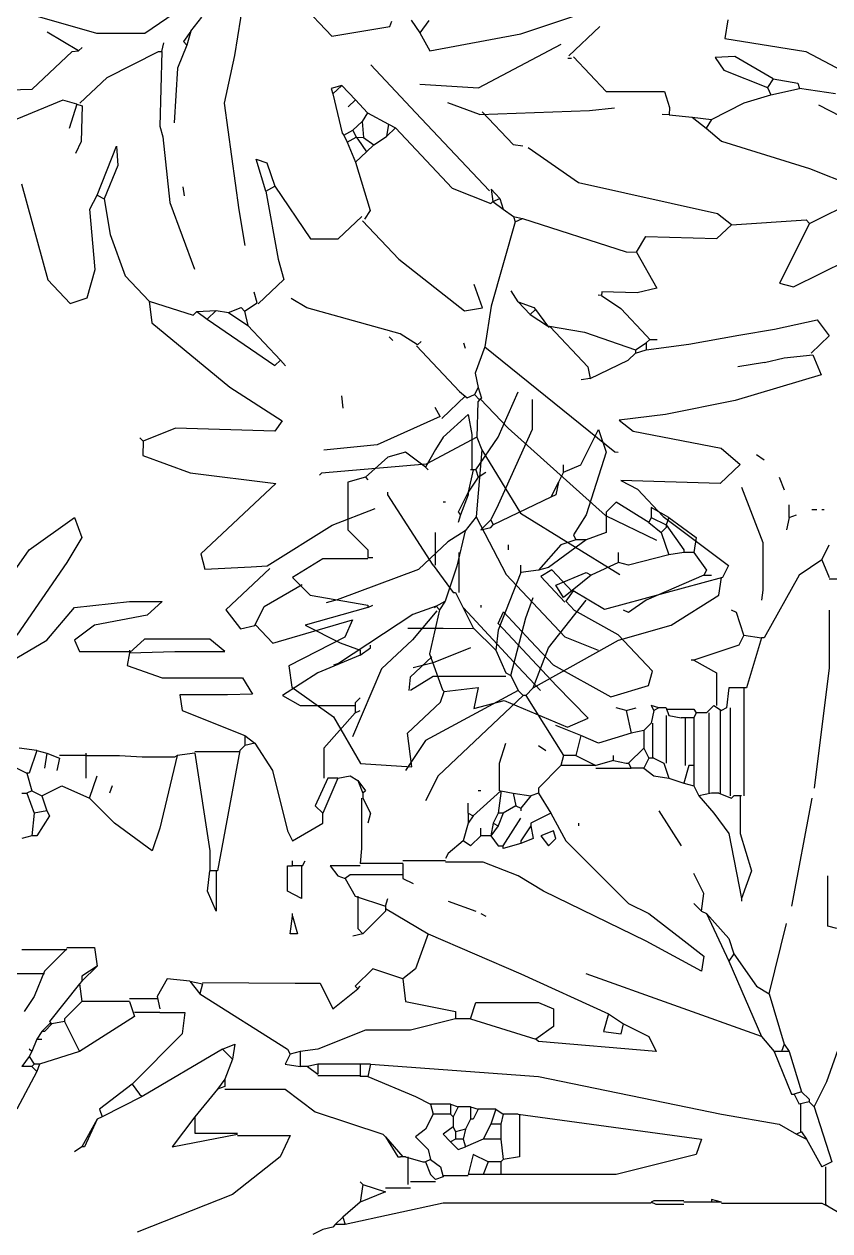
# Model space of a CAD drawing. Header units: metres. Extents: x 1769 to 3632, y 809 to 2652.
# Drawn here: x 2677.8147 to 2678.0766, y 1872.2486 to 1872.6407 of the extents above; entities that cross this region are included whole.
import ezdxf

# ---------------------------------------------------------------- set-up
doc = ezdxf.new("R2010")
doc.units = ezdxf.units.M
doc.header["$LTSCALE"] = 10
doc.layers.add('L-PLNT', color=66, linetype='Continuous')

# ---------------------------------------------------------------- blocks, each defined once
blk = doc.blocks.new('GARRA DE LEON')
at = {"layer": 'L-PLNT', "color": 65, "linetype": 'Continuous'}
for p, q in [((1270.3492, 335.3241), (1270.4072, 335.3531)), ((1270.4072, 335.3531), (1270.4279, 335.3406)), ((1270.4279, 335.3406), (1270.4279, 335.2578)), ((1270.2622, 335.3116), (1270.2975, 335.3241)), ((1270.2975, 335.3241), (1270.2964, 335.2495)), ((1270.3161, 335.2205), (1270.3492, 335.3241)), ((1270.2167, 335.2081), (1270.2622, 335.3116)), ((1270.6184, 335.3075), (1270.4403, 335.2122)), ((1270.6391, 335.2992), (1270.6184, 335.3075)), ((1270.6163, 335.1667), (1270.6391, 335.2992)), ((1270.2964, 335.2495), (1270.2964, 335.1087)), ((1270.3616, 335.1998), (1270.3865, 335.2537)), ((1270.4279, 335.2578), (1270.403, 335.1791)), ((1270.2716, 335.1833), (1270.2716, 335.2371)), ((1270.3161, 335.1667), (1270.3161, 335.2205)), ((1270.1712, 335.1833), (1270.2167, 335.2081)), ((1270.3616, 335.059), (1270.3616, 335.1998)), ((1270.4403, 335.2122), (1270.4238, 335.1543)), ((1269.9724, 335.1211), (1270.0304, 335.1833)), ((1270.0304, 335.1833), (1270.0635, 335.1377)), ((1270.2001, 335.1626), (1270.1712, 335.1833)), ((1270.2726, 335.0507), (1270.2716, 335.1833)), ((1270.4486, 335.0011), (1270.4983, 335.1874)), ((1270.548, 335.1004), (1270.5811, 335.1874)), ((1270.7219, 335.1915), (1270.606, 335.0756)), ((1270.7675, 335.1915), (1270.7219, 335.1915)), ((1270.7633, 335.1501), (1270.7675, 335.1915)), ((1270.1546, 335.1294), (1270.2001, 335.1626)), ((1270.3161, 335.1004), (1270.3161, 335.1667)), ((1270.403, 335.1791), (1270.403, 335.1584)), ((1270.6163, 335.1046), (1270.6163, 335.1667)), ((1270.9663, 335.175), (1270.8337, 335.1087)), ((1270.9787, 335.1418), (1270.9663, 335.175)), ((1270.401, 335.1004), (1270.401, 335.1584)), ((1270.4238, 335.1543), (1270.403, 335.1584)), ((1270.4217, 335.1543), (1270.4217, 335.1046)), ((1270.6764, 335.03), (1270.7633, 335.1501)), ((1270.9414, 335.1129), (1270.9787, 335.1418)), ((1269.9931, 335.0342), (1269.9724, 335.1211)), ((1270.0635, 335.1377), (1270.138, 335.1377)), ((1270.138, 335.1377), (1270.1546, 335.1294)), ((1270.1546, 335.1253), (1270.1546, 335.1294)), ((1270.1794, 335.0673), (1270.1546, 335.1253)), ((1271.0201, 335.1377), (1270.9787, 335.1377)), ((1271.0242, 335.1046), (1271.0201, 335.1377)), ((1270.2964, 335.1087), (1270.3161, 335.1004)), ((1270.4217, 335.1046), (1270.401, 335.1004)), ((1270.5294, 334.8851), (1270.548, 335.1004)), ((1270.606, 335.0756), (1270.6163, 335.1046)), ((1270.8337, 335.1087), (1270.7343, 335.0466)), ((1270.9124, 335.0963), (1270.9414, 335.1129)), ((1270.9124, 335.0963), (1270.9414, 335.1129)), ((1270.9621, 335.0673), (1271.0242, 335.1046)), ((1270.1297, 335.0735), (1270.1132, 335.088)), ((1270.9124, 335.0963), (1270.8752, 335.0714)), ((1270.1049, 335.0311), (1269.9931, 335.0797)), ((1270.1794, 335.0735), (1270.1297, 335.0735)), ((1270.2416, 335.0259), (1270.1794, 335.0673)), ((1270.9124, 335.0342), (1270.9621, 335.0673)), ((1271.0325, 335.0383), (1271.1278, 335.0673)), ((1270.3906, 334.9555), (1270.3616, 335.059)), ((1270.7343, 335.0466), (1270.6722, 335.0011)), ((1269.9765, 334.9514), (1269.9931, 335.0342)), ((1270.1753, 335.0311), (1270.1049, 335.0311)), ((1270.2374, 335.0238), (1270.1753, 335.0311)), ((1270.2416, 335.0176), (1270.2416, 335.0259)), ((1270.2581, 335.0218), (1270.2416, 335.0259)), ((1270.2416, 335.0176), (1270.2581, 335.0218)), ((1270.312, 334.9928), (1270.2581, 335.0218)), ((1270.5936, 334.7609), (1270.6308, 335.0342)), ((1270.6308, 335.0342), (1270.635, 335.0383)), ((1270.6722, 335.0011), (1270.6764, 335.03)), ((1270.842, 334.9886), (1270.9124, 335.0342)), ((1271.0201, 335.0176), (1271.0325, 335.0383)), ((1270.2043, 335.0011), (1270.0593, 334.9762)), ((1270.2416, 335.0176), (1270.2043, 335.0011)), ((1270.2416, 335.0176), (1270.2374, 335.0176)), ((1270.4735, 334.881), (1270.4486, 335.0011)), ((1271.1236, 334.9803), (1271.0201, 335.0176)), ((1271.1236, 334.9803), (1271.2064, 335.0052)), ((1270.3616, 334.9596), (1270.312, 334.9928)), ((1270.7841, 334.9472), (1270.842, 334.9886)), ((1271.1857, 334.9141), (1271.2189, 334.9845)), ((1270.0593, 334.9762), (1270.0511, 334.9721)), ((1271.0284, 334.8934), (1271.1236, 334.9721)), ((1271.1236, 334.9721), (1271.1236, 334.9803)), ((1269.9972, 334.9224), (1269.9765, 334.9514)), ((1270.0966, 334.9514), (1269.9972, 334.9224)), ((1270.1256, 334.9389), (1270.0966, 334.9514)), ((1270.2622, 334.9534), (1270.1297, 334.8975)), ((1270.3285, 334.9534), (1270.2622, 334.9534)), ((1270.3616, 334.9596), (1270.3285, 334.9534)), ((1270.3906, 334.9555), (1270.3616, 334.9596)), ((1270.4735, 334.881), (1270.3906, 334.9555)), ((1270.7675, 334.9389), (1270.7841, 334.9472)), ((1270.7923, 334.9389), (1270.7841, 334.9472)), ((1270.8006, 334.9389), (1270.8089, 334.9472)), ((1270.0034, 334.8768), (1270.1256, 334.9389)), ((1270.6847, 334.9182), (1270.7509, 334.9389)), ((1270.7302, 334.8561), (1270.7716, 334.9348)), ((1270.7509, 334.9389), (1270.7675, 334.9389)), ((1270.7716, 334.9348), (1270.7675, 334.9389)), ((1270.7716, 334.9348), (1270.7923, 334.9389)), ((1270.8006, 334.9389), (1270.7923, 334.9389)), ((1270.8006, 334.9306), (1270.8006, 334.9389)), ((1270.8006, 334.8685), (1270.8006, 334.9306)), ((1270.6847, 334.9182), (1270.6722, 334.9099)), ((1270.695, 334.9017), (1270.6847, 334.9182)), ((1270.695, 334.8106), (1270.695, 334.9017)), ((1271.1112, 334.7816), (1271.1857, 334.9141)), ((1271.2686, 334.8478), (1271.2893, 334.9058)), ((1270.1297, 334.8975), (1270.1132, 334.8892)), ((1270.5294, 334.8188), (1270.5294, 334.8851)), ((1270.8669, 334.8851), (1270.8379, 334.8685)), ((1270.8834, 334.8188), (1270.8669, 334.8851)), ((1270.9124, 334.8106), (1270.9953, 334.8934)), ((1270.9953, 334.8934), (1271.0284, 334.8934)), ((1271.0284, 334.8934), (1271.0242, 334.8644)), ((1270.0034, 334.8354), (1270.0034, 334.8768)), ((1270.4818, 334.8602), (1270.4735, 334.881)), ((1270.7923, 334.8313), (1270.8006, 334.8685)), ((1270.8379, 334.8685), (1270.7965, 334.8271)), ((1271.0242, 334.8644), (1270.8917, 334.6698)), ((1270.4818, 334.8602), (1270.3906, 334.8354)), ((1270.5232, 334.8188), (1270.4818, 334.8602)), ((1270.6929, 334.8064), (1270.7302, 334.8561)), ((1271.3017, 334.854), (1271.2644, 334.8064)), ((1271.3141, 334.7691), (1271.3431, 334.854)), ((1269.9807, 334.823), (1270.0014, 334.8354)), ((1269.9848, 334.7836), (1269.9807, 334.823)), ((1270.0014, 334.8354), (1270.0345, 334.823)), ((1270.0345, 334.823), (1270.1049, 334.8395)), ((1270.2084, 334.8023), (1270.2788, 334.8313)), ((1270.3906, 334.8354), (1270.254, 334.7277)), ((1270.7923, 334.8313), (1270.7882, 334.8271)), ((1270.7965, 334.8271), (1270.7923, 334.8313)), ((1270.0842, 334.7774), (1270.2084, 334.8023)), ((1270.5128, 334.7857), (1270.5149, 334.8023)), ((1270.5149, 334.8023), (1270.5273, 334.8064)), ((1270.5273, 334.8188), (1270.5232, 334.8188)), ((1270.5273, 334.8064), (1270.5273, 334.8188)), ((1270.5314, 334.8188), (1270.5273, 334.8188)), ((1270.5397, 334.8023), (1270.5273, 334.8064)), ((1270.5397, 334.8023), (1270.5314, 334.8188)), ((1270.5522, 334.7816), (1270.5397, 334.8023)), ((1270.6847, 334.7733), (1270.6929, 334.8064)), ((1270.6929, 334.8064), (1270.6929, 334.8106)), ((1270.6971, 334.7733), (1270.6929, 334.8064)), ((1270.7841, 334.649), (1270.871, 334.8064)), ((1270.871, 334.8064), (1270.8834, 334.8188)), ((1270.8834, 334.8188), (1270.9124, 334.8106)), ((1271.223, 334.7816), (1271.2644, 334.8064)), ((1271.2686, 334.7981), (1271.2644, 334.8064)), ((1270.0842, 334.7836), (1269.9848, 334.7836)), ((1270.461, 334.794), (1270.3534, 334.7567)), ((1270.461, 334.7981), (1270.5149, 334.7981)), ((1270.461, 334.794), (1270.4652, 334.7774)), ((1270.5128, 334.6822), (1270.5128, 334.7857)), ((1270.5936, 334.7609), (1270.5522, 334.7816)), ((1271.1071, 334.7484), (1271.1112, 334.7816)), ((1271.1816, 334.7609), (1271.223, 334.7816)), ((1271.2272, 334.7691), (1271.223, 334.7816)), ((1271.2437, 334.765), (1271.2686, 334.7981)), ((1270.0635, 334.7609), (1270.0842, 334.7774)), ((1270.6847, 334.7443), (1270.6847, 334.7733)), ((1270.6971, 334.7733), (1270.6847, 334.7733)), ((1270.6847, 334.7443), (1270.6971, 334.7691)), ((1270.6971, 334.7691), (1270.6971, 334.7733)), ((1271.194, 334.6987), (1271.2272, 334.7691)), ((1271.2437, 334.765), (1271.223, 334.6946)), ((1271.2437, 334.765), (1271.2272, 334.7691)), ((1271.2313, 334.6615), (1271.3141, 334.7691)), ((1270.0055, 334.7112), (1270.0635, 334.7609)), ((1270.3534, 334.7567), (1270.283, 334.7029)), ((1270.6474, 334.7194), (1270.5936, 334.7609)), ((1270.6847, 334.7443), (1270.6888, 334.7236)), ((1271.1029, 334.7194), (1271.1071, 334.7484)), ((1271.1029, 334.7194), (1271.1236, 334.7443)), ((1271.1236, 334.7443), (1271.1071, 334.7484)), ((1271.1236, 334.7443), (1271.1816, 334.7609)), ((1270.254, 334.7277), (1270.2498, 334.7277)), ((1270.5728, 334.7319), (1270.5687, 334.7402)), ((1270.0179, 334.6884), (1270.0055, 334.7112)), ((1270.6101, 334.6946), (1270.635, 334.7112)), ((1270.635, 334.7112), (1270.6515, 334.6739)), ((1270.7716, 334.6449), (1270.6474, 334.7194)), ((1271.0781, 334.6905), (1271.1029, 334.7194)), ((1270.1877, 334.6884), (1270.0179, 334.6884)), ((1270.0966, 334.5786), (1270.1877, 334.6884)), ((1270.5149, 334.6822), (1270.5066, 334.649)), ((1270.5149, 334.6822), (1270.5232, 334.6822)), ((1270.5894, 334.5579), (1270.6101, 334.6946)), ((1271.0781, 334.6905), (1271.0698, 334.6822)), ((1271.0864, 334.6822), (1271.0781, 334.6905)), ((1271.0988, 334.6573), (1271.0864, 334.6822)), ((1271.1982, 334.6739), (1271.194, 334.6987)), ((1271.223, 334.6946), (1271.1982, 334.6739)), ((1270.3658, 334.6573), (1270.3534, 334.6739)), ((1270.8917, 334.6698), (1270.871, 334.5704)), ((1270.5066, 334.649), (1270.4238, 334.5124)), ((1270.49, 334.6408), (1270.49, 334.649)), ((1270.7716, 334.6449), (1270.7841, 334.649)), ((1270.7758, 334.6366), (1270.7716, 334.6449)), ((1270.7758, 334.6366), (1270.7841, 334.649)), ((1271.0284, 334.5911), (1271.0988, 334.6573)), ((1271.2561, 334.6428), (1271.2313, 334.6615)), ((1270.2457, 334.6242), (1270.1297, 334.5082)), ((1270.2664, 334.6201), (1270.2457, 334.6242)), ((1270.7716, 334.6159), (1270.7758, 334.6366)), ((1270.2416, 334.5207), (1270.2664, 334.6201)), ((1270.7675, 334.5952), (1270.7716, 334.6159)), ((1270.7799, 334.5994), (1270.7716, 334.6159)), ((1270.987, 334.5952), (1271.0201, 334.6201)), ((1270.7343, 334.5331), (1270.7633, 334.5952)), ((1270.7675, 334.5952), (1270.7633, 334.5952)), ((1270.7675, 334.5952), (1270.7799, 334.5994)), ((1270.7799, 334.5786), (1270.7675, 334.5952)), ((1270.7799, 334.5786), (1270.7799, 334.5994)), ((1270.8503, 334.4751), (1270.987, 334.5952)), ((1271.0284, 334.5124), (1271.0284, 334.5911)), ((1270.0593, 334.5041), (1270.0966, 334.5786)), ((1270.7758, 334.5786), (1270.7758, 334.4006)), ((1270.2912, 334.413), (1270.3202, 334.5455)), ((1270.3202, 334.5455), (1270.3326, 334.5455)), ((1270.3326, 334.5455), (1270.3326, 334.5579)), ((1270.3326, 334.4668), (1270.3326, 334.5455)), ((1270.5894, 334.471), (1270.5894, 334.5579)), ((1270.8565, 334.5497), (1270.8669, 334.5621)), ((1270.8565, 334.4751), (1270.8565, 334.5497)), ((1270.7343, 334.3964), (1270.7343, 334.5331)), ((1270.0759, 334.4875), (1270.0593, 334.5041)), ((1270.1297, 334.5082), (1270.0759, 334.4875)), ((1270.2208, 334.355), (1270.2416, 334.5207)), ((1270.4238, 334.5124), (1270.4155, 334.4834)), ((1271.0242, 334.5124), (1271.0201, 334.5082)), ((1271.0946, 334.5062), (1271.0242, 334.5062)), ((1270.0759, 334.4875), (1270.0759, 334.4793)), ((1270.8793, 334.442), (1271.0284, 334.4834)), ((1270.3244, 334.4296), (1270.3326, 334.4668)), ((1270.3451, 334.4461), (1270.3326, 334.4668)), ((1270.5066, 334.4337), (1270.5397, 334.4648)), ((1270.5397, 334.4648), (1270.5936, 334.4648)), ((1270.6101, 334.4668), (1270.5936, 334.471)), ((1270.6474, 334.3923), (1270.6101, 334.4668)), ((1270.8503, 334.4751), (1270.8255, 334.4254)), ((1270.9911, 334.4254), (1271.0988, 334.4751)), ((1270.3451, 334.4461), (1270.3699, 334.4503)), ((1270.3451, 334.4378), (1270.3451, 334.4461)), ((1270.4279, 334.4523), (1270.3699, 334.4523)), ((1270.3699, 334.4503), (1270.3782, 334.4337)), ((1270.4445, 334.4213), (1270.4279, 334.4523)), ((1270.312, 334.413), (1270.3244, 334.4296)), ((1270.3244, 334.4296), (1270.3451, 334.4378)), ((1270.5232, 334.3302), (1270.5066, 334.4337)), ((1270.813, 334.3716), (1270.8793, 334.442)), ((1270.8627, 334.3426), (1270.9911, 334.4254)), ((1270.2871, 334.3923), (1270.312, 334.413)), ((1270.2871, 334.3923), (1270.2912, 334.413)), ((1270.312, 334.413), (1270.2912, 334.413)), ((1270.5066, 334.326), (1270.4445, 334.4213)), ((1270.2416, 334.326), (1270.2788, 334.3923)), ((1270.2788, 334.3923), (1270.2871, 334.3923)), ((1270.6598, 334.3592), (1270.6474, 334.3923)), ((1270.6722, 334.3923), (1270.6474, 334.3923)), ((1270.6764, 334.3674), (1270.6722, 334.3923)), ((1270.6888, 334.3923), (1270.6722, 334.3923)), ((1270.6847, 334.3716), (1270.6888, 334.3923)), ((1270.6888, 334.3923), (1270.7136, 334.3964)), ((1270.7302, 334.384), (1270.7136, 334.3964)), ((1270.7343, 334.3964), (1270.7136, 334.3964)), ((1270.7178, 334.3467), (1270.7302, 334.384)), ((1270.7302, 334.384), (1270.7343, 334.3964)), ((1270.7758, 334.4006), (1270.7758, 334.2929)), ((1270.4528, 334.3177), (1270.4196, 334.3674)), ((1270.6598, 334.3592), (1270.6764, 334.3633)), ((1270.6764, 334.3633), (1270.6847, 334.3716)), ((1270.6764, 334.3633), (1270.6764, 334.3674)), ((1270.6805, 334.3509), (1270.6764, 334.3633)), ((1270.7012, 334.3509), (1270.6847, 334.3716)), ((1270.2416, 334.326), (1270.2208, 334.355)), ((1270.6639, 334.3467), (1270.6598, 334.3592)), ((1270.6639, 334.3467), (1270.6805, 334.3509)), ((1270.6639, 334.3426), (1270.6639, 334.3467)), ((1270.7012, 334.3509), (1270.6805, 334.3509)), ((1270.7178, 334.3467), (1270.7012, 334.3509)), ((1270.7178, 334.3177), (1270.7178, 334.3467)), ((1270.2416, 334.2681), (1270.2416, 334.326)), ((1270.3782, 334.2308), (1270.3326, 334.3385)), ((1270.5066, 334.326), (1270.5232, 334.3302)), ((1270.5066, 334.326), (1270.5314, 334.2763)), ((1270.5397, 334.2929), (1270.5232, 334.3302)), ((1270.6971, 334.2846), (1270.6639, 334.3426)), ((1270.871, 334.3095), (1270.8627, 334.3426)), ((1270.5563, 334.1728), (1270.4528, 334.3177)), ((1270.7178, 334.3177), (1270.7012, 334.3177)), ((1270.7178, 334.2846), (1270.7178, 334.3177)), ((1270.8752, 334.2846), (1270.871, 334.3095)), ((1270.8959, 334.3053), (1270.871, 334.3095)), ((1270.5314, 334.2763), (1270.5397, 334.2929)), ((1270.7178, 334.2846), (1270.6971, 334.2846)), ((1270.7012, 334.2763), (1270.6971, 334.2846)), ((1270.7178, 334.2846), (1270.7012, 334.2763)), ((1270.2705, 334.2018), (1270.2416, 334.2681)), ((1270.7613, 334.2142), (1270.842, 334.2681)), ((1270.842, 334.2681), (1270.8503, 334.2639)), ((1270.1442, 334.2391), (1270.1712, 334.2515)), ((1270.1712, 334.2515), (1270.2126, 334.2266)), ((1270.1442, 334.1852), (1270.1442, 334.2391)), ((1270.2126, 334.2266), (1270.2747, 334.148)), ((1270.4445, 334.1438), (1270.3782, 334.2308)), ((1270.4114, 334.2266), (1270.403, 334.2391)), ((1270.7613, 334.1397), (1270.7613, 334.2142)), ((1270.2208, 334.0403), (1270.1442, 334.1852)), ((1270.3037, 334.1521), (1270.2705, 334.2018)), ((1270.6225, 334.1273), (1270.5563, 334.1728)), ((1270.2747, 334.148), (1270.2995, 334.1397)), ((1270.2995, 334.1397), (1270.3037, 334.1521)), ((1270.3575, 334.1273), (1270.3037, 334.1521)), ((1270.4528, 334.1273), (1270.4445, 334.1438)), ((1270.4528, 334.1273), (1270.4445, 334.1438)), ((1270.2995, 334.1397), (1270.3782, 334.1024)), ((1270.3782, 334.1024), (1270.3575, 334.1273)), ((1270.5397, 334.0403), (1270.4528, 334.1273)), ((1270.5397, 334.0776), (1270.4735, 334.1397)), ((1270.6971, 334.0693), (1270.6225, 334.1273)), ((1270.341, 334.0569), (1270.3202, 334.0651)), ((1270.577, 334.061), (1270.5397, 334.0776)), ((1270.3824, 334.0154), (1270.341, 334.0569)), ((1270.5977, 334.0486), (1270.577, 334.061)), ((1270.577, 334.0527), (1270.577, 334.061)), ((1270.5977, 334.0486), (1270.577, 334.0527)), ((1270.5977, 334.0486), (1270.6267, 334.0444)), ((1270.3782, 334.0072), (1270.341, 334.0279)), ((1270.4445, 334.0092), (1270.5356, 334.0361)), ((1270.5356, 334.0361), (1270.5397, 334.0403)), ((1270.5397, 334.0403), (1270.5522, 334.032)), ((1270.3782, 334.0072), (1270.3658, 333.9865)), ((1270.3782, 334.0072), (1270.3824, 334.0154)), ((1270.3824, 334.0092), (1270.4445, 334.0092)), ((1270.6432, 334.0154), (1270.5397, 333.9989)), ((1270.3658, 333.9865), (1270.2457, 333.9409)), ((1270.5397, 333.9989), (1270.4818, 333.945)), ((1270.4403, 333.945), (1270.4238, 333.8871)), ((1270.4818, 333.945), (1270.4279, 333.8539)), ((1270.432, 333.9388), (1270.4403, 333.945)), ((1270.4403, 333.945), (1270.4486, 333.945)), ((1270.283, 333.8871), (1270.341, 333.9388)), ((1270.341, 333.9388), (1270.432, 333.9388)), ((1271.1692, 333.8746), (1271.0118, 333.9368)), ((1271.3183, 333.9326), (1271.3017, 333.9409)), ((1271.3348, 333.9285), (1271.3183, 333.9326)), ((1271.3348, 333.9285), (1271.3183, 333.9326)), ((1271.339, 333.9243), (1271.3348, 333.9285)), ((1271.3514, 333.9119), (1271.339, 333.9243)), ((1271.3555, 333.9243), (1271.339, 333.9243)), ((1271.3514, 333.9119), (1271.3555, 333.9243)), ((1271.3804, 333.8871), (1271.3514, 333.9119)), ((1271.517, 333.8891), (1271.3555, 333.9243)), ((1272.1548, 333.8953), (1272.1838, 333.9119)), ((1271.4218, 333.8705), (1271.3804, 333.8871)), ((1271.3845, 333.8581), (1271.3804, 333.8871)), ((1271.8608, 333.8891), (1271.517, 333.8891)), ((1271.869, 333.8912), (1271.8608, 333.8871)), ((1271.8649, 333.885), (1271.8608, 333.8871)), ((1271.9146, 333.885), (1271.8649, 333.885)), ((1271.9146, 333.8912), (1271.869, 333.8912)), ((1271.9601, 333.8871), (1271.9146, 333.8871)), ((1271.9767, 333.8871), (1271.9601, 333.8871)), ((1271.9767, 333.8871), (1271.9601, 333.8829)), ((1271.9601, 333.8829), (1271.9601, 333.8871)), ((1271.9767, 333.8891), (1272.1423, 333.8891)), ((1272.1423, 333.8891), (1272.1548, 333.8953)), ((1272.1486, 333.8912), (1272.1548, 333.8953)), ((1272.1486, 333.8291), (1272.1486, 333.8912)), ((1271.2479, 333.8125), (1271.1692, 333.8746)), ((1271.3845, 333.8581), (1271.4218, 333.8705)), ((1271.3845, 333.8581), (1271.3804, 333.8539)), ((1271.4632, 333.8643), (1271.4218, 333.8643)), ((1271.4591, 333.8125), (1271.4591, 333.8581)), ((1271.5046, 333.8539), (1271.4632, 333.8539)), ((1271.4963, 333.8415), (1271.5046, 333.8498)), ((1271.517, 333.8457), (1271.5046, 333.8498)), ((1271.5129, 333.8291), (1271.517, 333.8457)), ((1271.488, 333.8208), (1271.4963, 333.8415)), ((1271.4963, 333.8167), (1271.5129, 333.8291)), ((1271.5584, 333.8436), (1271.517, 333.8436)), ((1271.5667, 333.8084), (1271.5584, 333.8415)), ((1271.5833, 333.8415), (1271.5584, 333.8415)), ((1271.5916, 333.8208), (1271.5833, 333.8415)), ((1271.6123, 333.8415), (1271.5833, 333.8415)), ((1271.6992, 333.8415), (1271.6123, 333.8415)), ((1271.6123, 333.8208), (1271.6123, 333.8415)), ((1271.8028, 333.8415), (1271.6992, 333.8415)), ((1271.9353, 333.8084), (1271.8028, 333.8415)), ((1272.1175, 333.7835), (1272.1423, 333.8291)), ((1272.1589, 333.8208), (1272.1423, 333.8291)), ((1271.2644, 333.7773), (1271.2479, 333.8125)), ((1271.4218, 333.7794), (1271.4508, 333.8125)), ((1271.4218, 333.7794), (1271.4425, 333.8125)), ((1271.4425, 333.8125), (1271.4466, 333.8125)), ((1271.4508, 333.8125), (1271.4466, 333.8125)), ((1271.4549, 333.8125), (1271.4508, 333.8125)), ((1271.4549, 333.8125), (1271.4839, 333.8208)), ((1271.4839, 333.8208), (1271.488, 333.8208)), ((1271.4963, 333.8167), (1271.488, 333.8208)), ((1271.4922, 333.8001), (1271.4963, 333.8167)), ((1271.5916, 333.8208), (1271.5667, 333.8084)), ((1271.6123, 333.8208), (1271.5916, 333.8208)), ((1271.6164, 333.8167), (1271.6123, 333.8208)), ((1271.6123, 333.7835), (1271.6164, 333.8167)), ((1271.6433, 333.8125), (1271.6164, 333.8167)), ((1271.6433, 333.7421), (1271.6433, 333.8125)), ((1271.9436, 333.7835), (1271.9353, 333.8084)), ((1272.1299, 333.7297), (1272.1589, 333.8208)), ((1270.9207, 333.796), (1270.9083, 333.8042)), ((1270.9456, 333.7504), (1270.9207, 333.796)), ((1270.9249, 333.796), (1270.9207, 333.796)), ((1270.9456, 333.7504), (1270.9249, 333.796)), ((1271.0698, 333.796), (1271.1774, 333.7753)), ((1271.1071, 333.7463), (1271.0698, 333.796)), ((1271.4715, 333.7794), (1271.4922, 333.8001)), ((1271.517, 333.7753), (1271.5295, 333.7877)), ((1271.5295, 333.7877), (1271.5419, 333.8001)), ((1271.5378, 333.7835), (1271.5295, 333.7877)), ((1271.5419, 333.8001), (1271.5543, 333.796)), ((1271.5502, 333.7835), (1271.5543, 333.796)), ((1271.5833, 333.7835), (1271.5543, 333.796)), ((1271.1071, 333.7732), (1271.1774, 333.7732)), ((1271.1071, 333.7463), (1271.1071, 333.7732)), ((1271.1774, 333.7773), (1271.2644, 333.7773)), ((1271.3059, 333.738), (1271.4177, 333.7753)), ((1271.4177, 333.7753), (1271.4218, 333.7794)), ((1271.488, 333.767), (1271.4715, 333.7794)), ((1271.5005, 333.7421), (1271.488, 333.767)), ((1271.5336, 333.7628), (1271.517, 333.7753)), ((1271.5336, 333.7628), (1271.5378, 333.7711)), ((1271.5378, 333.7711), (1271.5378, 333.7835)), ((1271.5502, 333.7835), (1271.5378, 333.7835)), ((1271.5543, 333.767), (1271.5378, 333.7711)), ((1271.5543, 333.767), (1271.5502, 333.7835)), ((1271.5626, 333.7504), (1271.5543, 333.767)), ((1271.5957, 333.7587), (1271.5833, 333.7835)), ((1271.6123, 333.7835), (1271.5833, 333.7835)), ((1271.6123, 333.7587), (1271.6123, 333.7835)), ((1271.6413, 333.7421), (1271.9436, 333.7835)), ((1272.0719, 333.7587), (1272.1009, 333.7753)), ((1272.1009, 333.7753), (1272.1175, 333.7835)), ((1272.1092, 333.7711), (1272.1009, 333.7753)), ((1272.1072, 333.7256), (1272.1072, 333.7711)), ((1272.1092, 333.7711), (1272.1175, 333.7835)), ((1270.9538, 333.7463), (1270.9456, 333.7504)), ((1270.9497, 333.7338), (1270.9538, 333.7463)), ((1271.0201, 333.7131), (1270.9538, 333.7463)), ((1271.1443, 333.7007), (1271.1071, 333.7463)), ((1271.5295, 333.7421), (1271.5336, 333.7463)), ((1271.5336, 333.7463), (1271.5336, 333.7628)), ((1271.5419, 333.7297), (1271.5336, 333.7463)), ((1271.5626, 333.7297), (1271.5626, 333.7504)), ((1271.5667, 333.7504), (1271.5626, 333.7504)), ((1271.575, 333.7338), (1271.5667, 333.7504)), ((1271.604, 333.7338), (1271.5957, 333.7587)), ((1271.6123, 333.7587), (1271.5957, 333.7587)), ((1271.6164, 333.7421), (1271.6123, 333.7587)), ((1271.9767, 333.7421), (1272.0719, 333.7587)), ((1270.8462, 333.6717), (1270.813, 333.7338)), ((1271.0035, 333.6924), (1270.9497, 333.7338)), ((1271.2561, 333.7007), (1271.3059, 333.738)), ((1271.4715, 333.7131), (1271.4963, 333.7256)), ((1271.4963, 333.7256), (1271.5005, 333.7421)), ((1271.5295, 333.7256), (1271.4963, 333.7256)), ((1271.5295, 333.7421), (1271.5005, 333.7421)), ((1271.5295, 333.7256), (1271.5295, 333.7421)), ((1271.5295, 333.7256), (1271.5419, 333.7297)), ((1271.5626, 333.7297), (1271.5419, 333.7297)), ((1271.5626, 333.7297), (1271.575, 333.7338)), ((1271.604, 333.7338), (1271.575, 333.7338)), ((1271.604, 333.7338), (1271.6164, 333.7421)), ((1271.6413, 333.7421), (1271.6164, 333.7421)), ((1271.6744, 333.68), (1271.9767, 333.7421)), ((1272.0968, 333.709), (1272.1051, 333.7256)), ((1272.1217, 333.7214), (1272.1051, 333.7256)), ((1272.1217, 333.7214), (1272.1299, 333.7297)), ((1272.1299, 333.7297), (1272.1507, 333.6883)), ((1271.0035, 333.6924), (1271.0159, 333.709)), ((1271.0159, 333.709), (1271.0201, 333.7131)), ((1271.1526, 333.6345), (1271.0201, 333.7131)), ((1271.3928, 333.68), (1271.4715, 333.7131)), ((1272.0637, 333.6386), (1272.0927, 333.709)), ((1272.0927, 333.709), (1272.0968, 333.709)), ((1272.1092, 333.7049), (1272.0968, 333.709)), ((1272.1092, 333.7049), (1272.1217, 333.7173)), ((1272.1217, 333.7173), (1272.1217, 333.7214)), ((1271.0864, 333.6096), (1271.0035, 333.6924)), ((1271.1568, 333.6841), (1271.1443, 333.7007)), ((1271.1568, 333.6966), (1271.1443, 333.7007)), ((1271.1568, 333.7007), (1271.2561, 333.7007)), ((1271.1568, 333.6841), (1271.1568, 333.6966)), ((1272.0885, 333.6386), (1272.1092, 333.7049)), ((1272.1507, 333.6883), (1272.1755, 333.6179)), ((1270.8379, 333.6634), (1270.8462, 333.6717)), ((1270.8503, 333.6593), (1270.8462, 333.6717)), ((1271.1692, 333.651), (1271.1568, 333.6841)), ((1271.2934, 333.6634), (1271.31, 333.6759)), ((1271.31, 333.6779), (1271.3804, 333.6779)), ((1271.31, 333.6593), (1271.31, 333.6759)), ((1271.3928, 333.68), (1271.3804, 333.68)), ((1271.3804, 333.6593), (1271.3804, 333.68)), ((1271.397, 333.6593), (1271.3928, 333.68)), ((1271.397, 333.6593), (1271.6744, 333.68)), ((1270.8337, 333.6469), (1270.8213, 333.6634)), ((1270.8379, 333.6634), (1270.8213, 333.6634)), ((1270.8337, 333.6469), (1270.842, 333.6593)), ((1270.8379, 333.6386), (1270.8337, 333.6469)), ((1270.842, 333.6593), (1270.8379, 333.6634)), ((1270.8503, 333.6593), (1270.842, 333.6593)), ((1270.9166, 333.6386), (1270.8503, 333.6593)), ((1271.1526, 333.6345), (1271.1692, 333.651)), ((1271.1733, 333.6262), (1271.1692, 333.651)), ((1271.2561, 333.6593), (1271.281, 333.6634)), ((1271.2644, 333.6427), (1271.2561, 333.6593)), ((1271.281, 333.6386), (1271.281, 333.6634)), ((1271.2934, 333.6634), (1271.281, 333.6634)), ((1271.31, 333.6593), (1271.2934, 333.6634)), ((1271.3804, 333.6593), (1271.31, 333.6593)), ((1271.397, 333.6593), (1271.3804, 333.6593)), ((1270.8379, 333.6386), (1270.8337, 333.6345)), ((1270.8462, 333.6179), (1270.8379, 333.6386)), ((1270.8917, 333.5889), (1270.9166, 333.6386)), ((1271.0077, 333.5806), (1270.9166, 333.6386)), ((1271.1153, 333.5433), (1271.2603, 333.6345)), ((1271.1526, 333.6345), (1271.1733, 333.6262)), ((1271.2603, 333.6345), (1271.2644, 333.6427)), ((1271.281, 333.6386), (1271.2644, 333.6427)), ((1271.31, 333.6345), (1271.281, 333.6386)), ((1271.3887, 333.6034), (1271.31, 333.6345)), ((1271.869, 333.6386), (1271.6744, 333.622)), ((1271.8566, 333.6137), (1271.869, 333.6386)), ((1272.043, 333.6137), (1272.0637, 333.6386)), ((1272.0554, 333.5433), (1272.0803, 333.6262)), ((1272.0761, 333.6386), (1272.0637, 333.6386)), ((1272.0803, 333.6262), (1272.0761, 333.6386)), ((1272.0885, 333.6386), (1272.0761, 333.6386)), ((1272.0803, 333.6262), (1272.0885, 333.6386)), ((1270.8545, 333.6055), (1270.8462, 333.6179)), ((1270.8462, 333.6179), (1270.8545, 333.6179)), ((1271.0905, 333.5744), (1271.0864, 333.6096)), ((1271.5626, 333.5848), (1271.6703, 333.6179)), ((1271.6744, 333.622), (1271.6703, 333.6179)), ((1271.6992, 333.5972), (1271.6703, 333.6179)), ((1272.043, 333.6137), (1271.7531, 333.5102)), ((1271.7821, 333.6055), (1271.8111, 333.6096)), ((1271.8111, 333.6096), (1271.8152, 333.593)), ((1271.8152, 333.593), (1271.8566, 333.6137)), ((1271.9891, 333.4895), (1272.043, 333.6137)), ((1270.8586, 333.6055), (1270.8545, 333.6055)), ((1270.8669, 333.593), (1270.8545, 333.6055)), ((1270.871, 333.593), (1270.8586, 333.6055)), ((1270.8669, 333.5889), (1270.871, 333.593)), ((1270.871, 333.593), (1270.8669, 333.593)), ((1270.9166, 333.5268), (1270.8669, 333.5889)), ((1270.8917, 333.5889), (1270.871, 333.593)), ((1270.8917, 333.5848), (1270.8917, 333.5889)), ((1271.4632, 333.6034), (1271.3887, 333.6034)), ((1271.5378, 333.5848), (1271.4632, 333.6034)), ((1271.6992, 333.5682), (1271.6992, 333.5972)), ((1271.7904, 333.5765), (1271.7821, 333.6055)), ((1271.7904, 333.5765), (1271.8152, 333.593)), ((1270.842, 333.5475), (1270.8255, 333.5723)), ((1270.9207, 333.5558), (1270.8917, 333.5848)), ((1270.9994, 333.5558), (1271.0077, 333.5806)), ((1271.0491, 333.5744), (1271.0077, 333.5744)), ((1271.0449, 333.5475), (1271.0491, 333.5682)), ((1271.0491, 333.5744), (1271.0905, 333.5744)), ((1271.3141, 333.5257), (1271.3348, 333.5682)), ((1271.3348, 333.5682), (1271.3763, 333.5351)), ((1271.4549, 333.5558), (1271.5378, 333.5723)), ((1271.5378, 333.5723), (1271.5378, 333.5848)), ((1271.5626, 333.5848), (1271.5378, 333.5848)), ((1271.5626, 333.5848), (1271.5709, 333.5578)), ((1271.6454, 333.5102), (1271.7904, 333.5765)), ((1271.6744, 333.5578), (1271.6992, 333.5682)), ((1270.8586, 333.5061), (1270.842, 333.5475)), ((1270.9166, 333.5268), (1270.9207, 333.5558)), ((1270.9994, 333.5558), (1270.9207, 333.5558)), ((1271.0449, 333.5516), (1270.9994, 333.5516)), ((1271.0615, 333.5185), (1271.0449, 333.5475)), ((1271.4508, 333.5185), (1271.4549, 333.5558)), ((1271.5709, 333.5578), (1271.6744, 333.5578)), ((1270.9207, 333.5226), (1270.9166, 333.5268)), ((1271.0988, 333.5226), (1271.1153, 333.5433)), ((1271.0988, 333.5226), (1271.1195, 333.5268)), ((1271.1195, 333.5268), (1271.1153, 333.5433)), ((1271.3721, 333.5309), (1271.3763, 333.5351)), ((1271.4011, 333.5019), (1271.3721, 333.5309)), ((1271.3763, 333.5351), (1271.3804, 333.5309)), ((1271.9974, 333.4771), (1272.0347, 333.5309)), ((1272.0347, 333.5309), (1272.0554, 333.5433)), ((1272.0554, 333.5433), (1272.0844, 333.4274)), ((1270.8586, 333.5102), (1270.7965, 333.5102)), ((1270.9207, 333.5144), (1270.9207, 333.5226)), ((1270.9456, 333.4978), (1270.9207, 333.5226)), ((1270.9456, 333.4978), (1270.9207, 333.5144)), ((1271.0988, 333.5226), (1271.0615, 333.5185)), ((1271.1195, 333.5247), (1271.2727, 333.5257)), ((1271.2727, 333.5257), (1271.3141, 333.5257)), ((1271.4508, 333.5185), (1271.4011, 333.5019)), ((1271.4715, 333.5019), (1271.4508, 333.5185)), ((1271.4922, 333.444), (1271.6454, 333.5102)), ((1270.8959, 333.4688), (1270.8586, 333.5061)), ((1270.9414, 333.4667), (1270.9456, 333.4978)), ((1271.4922, 333.444), (1271.4715, 333.5019)), ((1271.9436, 333.5061), (1271.8525, 333.4564)), ((1271.9477, 333.4812), (1271.9436, 333.5061)), ((1271.9519, 333.4108), (1271.9891, 333.4895)), ((1271.9974, 333.4771), (1271.9891, 333.4895)), ((1270.8959, 333.4709), (1270.8213, 333.4709)), ((1270.8959, 333.4667), (1270.9414, 333.4667)), ((1271.9105, 333.4522), (1271.9477, 333.4812)), ((1271.9891, 333.4522), (1271.9974, 333.4771)), ((1271.3845, 333.444), (1271.368, 333.4481)), ((1271.8525, 333.4564), (1271.6827, 333.3736)), ((1271.8566, 333.4108), (1271.9105, 333.4522)), ((1271.9519, 333.4108), (1271.9891, 333.4522)), ((1271.2769, 333.444), (1271.2644, 333.444)), ((1271.2644, 333.444), (1271.2686, 333.415)), ((1271.2686, 333.415), (1271.2769, 333.444)), ((1271.3763, 333.4357), (1271.3845, 333.444)), ((1271.3763, 333.3818), (1271.3763, 333.4357)), ((1271.4218, 333.4067), (1271.3845, 333.444)), ((1271.4218, 333.4025), (1271.4922, 333.444)), ((1272.1672, 333.4357), (1272.1527, 333.4315)), ((1272.1527, 333.4315), (1272.1527, 333.3487)), ((1271.1423, 333.4067), (1271.1278, 333.3736)), ((1271.1423, 333.3404), (1271.1423, 333.4067)), ((1271.2686, 333.415), (1271.2686, 333.4108)), ((1271.4218, 333.4025), (1271.4218, 333.4067)), ((1271.5253, 333.3901), (1271.5709, 333.4067)), ((1271.5792, 333.4108), (1271.5874, 333.415)), ((1271.8235, 333.3943), (1271.8566, 333.4108)), ((1271.9436, 333.4067), (1271.9312, 333.3943)), ((1271.9436, 333.4067), (1271.9519, 333.4108)), ((1271.9436, 333.4067), (1271.9477, 333.3777)), ((1271.3721, 333.3818), (1271.4218, 333.3984)), ((1271.4218, 333.3984), (1271.4218, 333.4025)), ((1271.4218, 333.3984), (1271.4259, 333.386)), ((1271.72, 333.2907), (1271.8235, 333.3943)), ((1272.0098, 333.386), (1272.0098, 333.3901)), ((1272.1258, 333.2203), (1272.0927, 333.3984)), ((1271.1278, 333.3736), (1271.1319, 333.3404)), ((1271.2831, 333.386), (1271.2603, 333.3736)), ((1271.2603, 333.3736), (1271.2603, 333.3321)), ((1271.2831, 333.3321), (1271.2831, 333.386)), ((1271.3555, 333.3529), (1271.3721, 333.3818)), ((1271.6827, 333.3736), (1271.6413, 333.3487)), ((1271.9477, 333.3777), (1271.9312, 333.3446)), ((1271.9891, 333.2783), (1272.0098, 333.386)), ((1272.0264, 333.3404), (1272.0098, 333.386)), ((1271.3307, 333.3321), (1271.3431, 333.3487)), ((1271.3431, 333.3487), (1271.3555, 333.3529)), ((1271.3638, 333.3466), (1271.3555, 333.3529)), ((1271.4508, 333.3529), (1271.4674, 333.3611)), ((1271.4508, 333.328), (1271.4508, 333.3529)), ((1271.6413, 333.3487), (1271.5833, 333.3259)), ((1271.1319, 333.3073), (1271.1319, 333.3404)), ((1271.1443, 333.3404), (1271.1319, 333.3404)), ((1271.1816, 333.1417), (1271.1443, 333.3404)), ((1271.2603, 333.3321), (1271.2686, 333.3321)), ((1271.2851, 333.3321), (1271.2686, 333.3321)), ((1271.2686, 333.3321), (1271.2686, 333.3239)), ((1271.2851, 333.3321), (1271.2893, 333.3239)), ((1271.3804, 333.3321), (1271.3307, 333.3321)), ((1271.4508, 333.3466), (1271.3638, 333.3466)), ((1271.4508, 333.328), (1271.3804, 333.328)), ((1271.3825, 333.3032), (1271.3804, 333.328)), ((1272.0078, 333.2783), (1272.0264, 333.3404)), ((1271.0367, 333.3073), (1270.9745, 333.2617)), ((1271.0491, 333.27), (1271.0367, 333.3073)), ((1271.1071, 333.1458), (1271.1319, 333.3073)), ((1271.5212, 333.3239), (1271.4508, 333.3239)), ((1271.5833, 333.3259), (1271.5212, 333.3259)), ((1271.5253, 333.3114), (1271.5212, 333.3197)), ((1271.5502, 333.2907), (1271.5253, 333.3114)), ((1271.2603, 333.2742), (1271.2686, 333.2907)), ((1271.2686, 333.2907), (1271.3183, 333.2617)), ((1271.3825, 333.2203), (1271.3825, 333.3032)), ((1271.5626, 333.299), (1271.5502, 333.2907)), ((1271.5584, 333.2617), (1271.5502, 333.2907)), ((1271.5792, 333.2825), (1271.5626, 333.299)), ((1271.5957, 333.2825), (1271.6082, 333.299)), ((1271.6082, 333.299), (1271.6164, 333.299)), ((1271.6454, 333.2949), (1271.6164, 333.3032)), ((1271.6164, 333.3032), (1271.6164, 333.299)), ((1271.6164, 333.299), (1271.6454, 333.2535)), ((1271.6661, 333.2866), (1271.6454, 333.2949)), ((1271.6454, 333.2907), (1271.6454, 333.2949)), ((1271.662, 333.2659), (1271.6454, 333.2907)), ((1271.6786, 333.2825), (1271.691, 333.299)), ((1271.691, 333.299), (1271.7034, 333.2866)), ((1271.6951, 333.2452), (1271.72, 333.2907)), ((1271.8732, 333.241), (1271.9105, 333.299)), ((1270.8379, 333.2825), (1270.8213, 333.2866)), ((1270.8462, 333.2825), (1270.8379, 333.2825)), ((1270.842, 333.2452), (1270.8379, 333.2825)), ((1270.8669, 333.2493), (1270.8462, 333.2825)), ((1271.0781, 333.1499), (1271.0491, 333.27)), ((1271.2354, 333.1748), (1271.2603, 333.2742)), ((1271.5916, 333.2825), (1271.5792, 333.2825)), ((1271.5792, 333.2825), (1271.5792, 333.27)), ((1271.5957, 333.2825), (1271.5916, 333.2825)), ((1271.5999, 333.2617), (1271.5957, 333.2825)), ((1271.6082, 333.2659), (1271.5957, 333.2825)), ((1271.662, 333.2659), (1271.6661, 333.2866)), ((1271.6992, 333.2742), (1271.6786, 333.2825)), ((1271.7034, 333.2866), (1271.6992, 333.2742)), ((1271.9643, 333.2452), (1271.9891, 333.2783)), ((1272.0078, 333.2162), (1272.0078, 333.2783)), ((1270.8627, 333.241), (1270.8669, 333.2493)), ((1270.9745, 333.2617), (1270.9331, 333.2203)), ((1271.3183, 333.2617), (1271.3183, 333.2452)), ((1271.397, 333.2452), (1271.3928, 333.2617)), ((1271.5584, 333.2452), (1271.5584, 333.2617)), ((1271.5667, 333.2493), (1271.5584, 333.2617)), ((1271.5584, 333.2452), (1271.5667, 333.2493)), ((1271.6123, 333.2079), (1271.5667, 333.2493)), ((1271.5999, 333.2617), (1271.6082, 333.2659)), ((1271.6082, 333.2452), (1271.5999, 333.2617)), ((1271.6164, 333.2452), (1271.6082, 333.2659)), ((1271.662, 333.2617), (1271.662, 333.2659)), ((1271.6951, 333.2452), (1271.662, 333.2617)), ((1271.7407, 333.2617), (1271.7407, 333.2659)), ((1270.8296, 333.2121), (1270.842, 333.2452)), ((1270.8627, 333.241), (1270.842, 333.2452)), ((1270.8545, 333.2162), (1270.8627, 333.241)), ((1271.3059, 333.2328), (1271.3183, 333.2452)), ((1271.3265, 333.1872), (1271.3059, 333.2328)), ((1271.3431, 333.1872), (1271.3183, 333.2452)), ((1271.3845, 333.2203), (1271.397, 333.2452)), ((1271.5584, 333.2452), (1271.5584, 333.2286)), ((1271.6123, 333.2121), (1271.6082, 333.2452)), ((1271.6164, 333.2452), (1271.6082, 333.2452)), ((1271.6371, 333.2328), (1271.6164, 333.2452)), ((1271.633, 333.2121), (1271.6371, 333.2328)), ((1271.6371, 333.2328), (1271.6454, 333.2369)), ((1271.6454, 333.2369), (1271.6454, 333.241)), ((1271.662, 333.2162), (1271.6454, 333.2369)), ((1271.6744, 333.2121), (1271.6951, 333.2452)), ((1271.9394, 333.2162), (1271.9643, 333.2452)), ((1270.8213, 333.2121), (1270.8296, 333.2121)), ((1270.8379, 333.2079), (1270.8296, 333.2121)), ((1270.8296, 333.1789), (1270.8379, 333.2079)), ((1270.8379, 333.2079), (1270.8545, 333.2162)), ((1270.8545, 333.2162), (1270.8876, 333.1996)), ((1270.8876, 333.1996), (1270.9331, 333.2203)), ((1270.9331, 333.2203), (1270.9456, 333.1831)), ((1270.9704, 333.1996), (1270.9663, 333.2121)), ((1271.3763, 333.1913), (1271.3845, 333.2121)), ((1271.3763, 333.1913), (1271.3887, 333.2079)), ((1271.3845, 333.2121), (1271.3845, 333.2203)), ((1271.3887, 333.2079), (1271.3845, 333.2121)), ((1271.5088, 333.1831), (1271.488, 333.2245)), ((1271.5792, 333.2079), (1271.575, 333.2079)), ((1271.6102, 333.2079), (1271.6102, 333.1624)), ((1271.6123, 333.2079), (1271.633, 333.2121)), ((1271.6123, 333.2079), (1271.6123, 333.2121)), ((1271.633, 333.2121), (1271.662, 333.2162)), ((1271.6744, 333.2121), (1271.662, 333.2162)), ((1271.6744, 333.2038), (1271.6744, 333.2121)), ((1271.9312, 333.1996), (1271.9394, 333.2162)), ((1271.9601, 333.2121), (1271.9394, 333.2162)), ((1271.956, 333.0795), (1271.956, 333.2121)), ((1271.9726, 333.2121), (1271.9601, 333.2121)), ((1271.9726, 333.2121), (1271.9933, 333.2203)), ((1271.9747, 333.0754), (1271.9747, 333.2121)), ((1271.9912, 333.0712), (1271.9912, 333.2162)), ((1271.9933, 333.2203), (1271.9974, 333.2162)), ((1272.0098, 333.2162), (1271.9974, 333.2162)), ((1272.014, 333.0381), (1272.014, 333.2162)), ((1271.3638, 333.1831), (1271.3763, 333.1913)), ((1271.7117, 333.1665), (1271.6744, 333.2038)), ((1271.8898, 333.1872), (1271.9146, 333.1955)), ((1271.9146, 333.1955), (1271.9312, 333.1996)), ((1271.9229, 333.1665), (1271.9146, 333.1955)), ((1271.9312, 333.1665), (1271.9312, 333.1996)), ((1272.1548, 333.005), (1272.1299, 333.2038)), ((1270.813, 333.1706), (1270.8296, 333.1789)), ((1270.8337, 333.1789), (1270.8296, 333.1789)), ((1270.8462, 333.1417), (1270.8337, 333.1789)), ((1270.8627, 333.1458), (1270.8586, 333.1706)), ((1270.8834, 333.1541), (1270.8793, 333.1748)), ((1270.9269, 333.1458), (1270.9269, 333.1872)), ((1271.2064, 333.1292), (1271.2354, 333.1748)), ((1271.3203, 333.1375), (1271.3203, 333.1872)), ((1271.3431, 333.1872), (1271.3265, 333.1872)), ((1271.3431, 333.1872), (1271.3638, 333.1831)), ((1271.488, 333.1251), (1271.4549, 333.1748)), ((1271.6496, 333.0505), (1271.5088, 333.1831)), ((1271.7696, 333.1706), (1271.8235, 333.1706)), ((1271.8235, 333.1624), (1271.8276, 333.1706)), ((1271.8235, 333.1706), (1271.8276, 333.1706)), ((1271.8484, 333.1706), (1271.8276, 333.1706)), ((1271.8484, 333.1706), (1271.8649, 333.1831)), ((1271.8566, 333.1541), (1271.8484, 333.1706)), ((1271.8649, 333.1831), (1271.8898, 333.1872)), ((1271.8815, 333.1624), (1271.8898, 333.1872)), ((1270.8627, 333.1458), (1270.8834, 333.1541)), ((1270.929, 333.1499), (1270.8834, 333.1499)), ((1270.929, 333.1499), (1270.9828, 333.1499)), ((1270.9828, 333.1499), (1271.0201, 333.152)), ((1271.0201, 333.152), (1271.0739, 333.152)), ((1271.0739, 333.152), (1271.0781, 333.1499)), ((1271.1071, 333.1458), (1271.0781, 333.1499)), ((1271.6102, 333.1624), (1271.6206, 333.1292)), ((1271.6537, 333.0505), (1271.7158, 333.1499)), ((1271.7158, 333.1499), (1271.7117, 333.1665)), ((1271.7655, 333.1665), (1271.7117, 333.1665)), ((1271.7365, 333.1499), (1271.7158, 333.1499)), ((1271.7365, 333.1499), (1271.7696, 333.1665)), ((1271.7448, 333.1168), (1271.7365, 333.1499)), ((1271.7696, 333.1665), (1271.7655, 333.1665)), ((1271.7986, 333.1582), (1271.7696, 333.1665)), ((1271.7986, 333.1582), (1271.8194, 333.1624)), ((1271.7986, 333.1582), (1271.7986, 333.1499)), ((1271.8194, 333.1624), (1271.8235, 333.1624)), ((1271.8484, 333.1375), (1271.8235, 333.1624)), ((1271.8484, 333.1375), (1271.8566, 333.1541)), ((1271.8649, 333.1541), (1271.8566, 333.1541)), ((1271.8628, 333.0961), (1271.8628, 333.1541)), ((1271.8649, 333.1541), (1271.8815, 333.1624)), ((1271.8856, 333.0837), (1271.8856, 333.1624)), ((1271.9167, 333.0878), (1271.9167, 333.1665)), ((1271.9312, 333.1665), (1271.9229, 333.1665)), ((1271.9312, 333.0878), (1271.9312, 333.1665)), ((1270.8462, 333.1417), (1270.8172, 333.1375)), ((1270.8462, 333.1417), (1270.8627, 333.1458)), ((1271.1816, 333.1437), (1271.1071, 333.1437)), ((1271.1899, 333.1334), (1271.1816, 333.1417)), ((1271.1899, 333.1168), (1271.1899, 333.1334)), ((1271.2064, 333.1292), (1271.1899, 333.1334)), ((1271.1899, 333.1168), (1271.2064, 333.1292)), ((1271.3721, 333.0795), (1271.3203, 333.1375)), ((1271.6744, 333.1334), (1271.6868, 333.1417)), ((1271.7738, 333.1292), (1271.7448, 333.1168)), ((1271.8276, 333.1127), (1271.7738, 333.1292)), ((1271.8484, 333.1085), (1271.8484, 333.1375)), ((1271.0864, 333.0754), (1271.1899, 333.1168)), ((1271.6413, 333.0423), (1271.488, 333.1251)), ((1271.7448, 333.1168), (1271.7034, 333.1002)), ((1271.8194, 333.0754), (1271.8276, 333.1127)), ((1271.8484, 333.1085), (1271.8276, 333.1127)), ((1271.8608, 333.0961), (1271.8484, 333.1085)), ((1271.8649, 333.0754), (1271.8608, 333.0961)), ((1271.8898, 333.0837), (1271.9105, 333.0878)), ((1271.9312, 333.0878), (1271.9105, 333.0878)), ((1271.9353, 333.0795), (1271.9312, 333.0878)), ((1271.0822, 333.0495), (1271.0864, 333.0754)), ((1271.3721, 333.063), (1271.3721, 333.0795)), ((1271.3721, 333.0795), (1271.3804, 333.0754)), ((1271.8194, 333.0754), (1271.8028, 333.0712)), ((1271.8194, 333.0754), (1271.8359, 333.0712)), ((1271.8608, 333.0671), (1271.8649, 333.0754)), ((1271.8732, 333.0712), (1271.8608, 333.0671)), ((1271.8732, 333.0712), (1271.8649, 333.0754)), ((1271.8856, 333.0712), (1271.8732, 333.0712)), ((1271.8856, 333.0712), (1271.8898, 333.0837)), ((1271.8856, 333.0733), (1271.9312, 333.0733)), ((1271.9312, 333.0733), (1271.9353, 333.0795)), ((1271.9519, 333.0795), (1271.9353, 333.0795)), ((1271.9643, 333.0671), (1271.9519, 333.0795)), ((1271.9643, 333.0671), (1271.9767, 333.0754)), ((1271.985, 333.0712), (1271.9767, 333.0754)), ((1271.9891, 333.0381), (1271.985, 333.0712)), ((1271.1609, 333.0495), (1271.0822, 333.0495)), ((1271.2023, 333.0485), (1271.1609, 333.0495)), ((1271.1857, 333.0216), (1271.2023, 333.0485)), ((1271.252, 333.0505), (1271.281, 333.0671)), ((1271.31, 333.0133), (1271.252, 333.0505)), ((1271.281, 333.0671), (1271.3721, 333.0671)), ((1271.3721, 333.063), (1271.3804, 333.0547)), ((1271.6413, 333.0423), (1271.6496, 333.0505)), ((1271.6537, 333.0505), (1271.6496, 333.0505)), ((1271.6661, 333.0381), (1271.6537, 333.0505)), ((1271.9684, 333.0133), (1271.9684, 333.0671)), ((1271.5005, 333.0195), (1271.4632, 333.0423)), ((1271.6288, 333.0174), (1271.6413, 333.0423)), ((1271.6661, 333.0381), (1271.8069, 332.9594)), ((1271.6661, 333.0381), (1271.691, 332.9719)), ((1272.0181, 333.0381), (1271.9891, 333.0381)), ((1272.043, 332.9553), (1272.0181, 333.0381)), ((1270.9953, 333.0009), (1271.0532, 333.0216)), ((1271.0532, 333.0216), (1271.1857, 333.0216)), ((1271.3804, 332.9843), (1271.31, 333.0133)), ((1271.6206, 333.0195), (1271.5005, 333.0195)), ((1271.604, 332.976), (1271.6206, 333.0133)), ((1271.6206, 333.0133), (1271.6288, 333.0174)), ((1271.6288, 333.0174), (1271.6537, 332.9222)), ((1271.9312, 332.9926), (1271.9684, 333.0133)), ((1270.813, 332.9884), (1270.8627, 332.9594)), ((1270.9994, 332.9801), (1270.9953, 333.0009)), ((1271.5005, 332.9967), (1271.4674, 333.005)), ((1271.5626, 332.9719), (1271.5005, 332.9967)), ((1271.9312, 332.9926), (1271.927, 332.9926)), ((1272.0057, 332.9677), (1271.9312, 332.9926)), ((1272.1548, 332.9097), (1272.1548, 333.005)), ((1270.9083, 332.9594), (1270.9166, 332.9781)), ((1270.9166, 332.9781), (1270.9994, 332.9781)), ((1270.9994, 332.9801), (1271.0739, 332.9781)), ((1271.0242, 332.9574), (1270.9994, 332.9801)), ((1270.9994, 332.976), (1270.9994, 332.9801)), ((1271.0739, 332.9781), (1271.1568, 332.9781)), ((1271.1568, 332.9781), (1271.1319, 332.9574)), ((1271.3473, 332.9636), (1271.3804, 332.976)), ((1271.3804, 332.9843), (1271.397, 332.9719)), ((1271.3804, 332.976), (1271.3804, 332.9843)), ((1271.397, 332.9719), (1271.397, 332.9677)), ((1271.5667, 332.9387), (1271.604, 332.976)), ((1271.6082, 332.9429), (1271.604, 332.976)), ((1271.691, 332.9719), (1271.7531, 332.8932)), ((1270.8959, 332.8311), (1270.813, 332.9512)), ((1270.8627, 332.9594), (1270.9083, 332.9056)), ((1270.9414, 332.9346), (1270.9083, 332.9594)), ((1271.1319, 332.9574), (1271.0242, 332.9574)), ((1271.2893, 332.9346), (1271.3473, 332.9636)), ((1271.8069, 332.9594), (1271.8939, 332.9346)), ((1272.014, 332.9512), (1272.0015, 332.9139)), ((1272.014, 332.9512), (1272.0057, 332.9677)), ((1272.014, 332.9512), (1272.043, 332.9553)), ((1272.0471, 332.9553), (1272.043, 332.9553)), ((1272.1051, 332.8518), (1272.0471, 332.9553)), ((1271.0284, 332.918), (1270.9414, 332.9346)), ((1271.3928, 332.9056), (1271.2893, 332.9346)), ((1271.517, 332.9398), (1271.4591, 332.9398)), ((1271.5667, 332.9408), (1271.517, 332.9398)), ((1271.5378, 332.8808), (1271.5667, 332.9387)), ((1271.6454, 332.8476), (1271.6082, 332.9429)), ((1271.8939, 332.9346), (1271.9726, 332.8849)), ((1270.7633, 332.9097), (1270.8337, 332.8104)), ((1271.0532, 332.8953), (1271.0284, 332.918)), ((1271.6537, 332.9222), (1271.6661, 332.889)), ((1271.8235, 332.9139), (1271.8152, 332.9097)), ((1271.8525, 332.8932), (1271.8235, 332.9139)), ((1272.0015, 332.9139), (1271.9933, 332.9097)), ((1270.9083, 332.9056), (1270.9994, 332.8953)), ((1270.9994, 332.8953), (1271.0532, 332.8953)), ((1271.2976, 332.8849), (1271.3928, 332.9015)), ((1271.3928, 332.9015), (1271.3928, 332.9056)), ((1271.3928, 332.9056), (1271.4011, 332.9015)), ((1271.5792, 332.9015), (1271.5792, 332.9056)), ((1271.7158, 332.889), (1271.7034, 332.8683)), ((1271.7614, 332.8518), (1271.7158, 332.889)), ((1271.9477, 332.8518), (1271.8525, 332.8932)), ((1272.0451, 332.8766), (1272.043, 332.8932)), ((1271.2686, 332.8559), (1271.2976, 332.8849)), ((1271.5005, 332.8352), (1271.5336, 332.8808)), ((1271.5336, 332.8808), (1271.5378, 332.8808)), ((1271.5439, 332.8808), (1271.5439, 332.8145)), ((1271.9726, 332.8849), (1271.9767, 332.8559)), ((1272.0451, 332.7979), (1272.0451, 332.8766)), ((1271.3183, 332.8248), (1271.2686, 332.8559)), ((1271.7034, 332.8683), (1271.7531, 332.8476)), ((1271.7531, 332.8476), (1271.7614, 332.8518)), ((1271.8069, 332.8311), (1271.7614, 332.8518)), ((1271.9519, 332.8435), (1271.9477, 332.8518)), ((1271.9477, 332.8518), (1271.9601, 332.8518)), ((1272.1424, 332.8269), (1272.1051, 332.8518)), ((1272.1424, 332.8269), (1272.1548, 332.8559)), ((1272.1548, 332.858), (1272.1962, 332.858)), ((1270.9207, 332.7896), (1270.8959, 332.8311)), ((1271.5005, 332.8352), (1271.4259, 332.7192)), ((1271.5046, 332.8352), (1271.5046, 332.7814)), ((1271.6744, 332.8435), (1271.6454, 332.8476)), ((1271.6454, 332.8476), (1271.6454, 332.8352)), ((1271.691, 332.8393), (1271.6744, 332.8435)), ((1271.7117, 332.8021), (1271.6744, 332.8435)), ((1271.7531, 332.7938), (1271.691, 332.8393)), ((1271.8235, 332.8352), (1271.8069, 332.8311)), ((1271.8069, 332.8311), (1271.8069, 332.8145)), ((1271.8898, 332.8186), (1271.8235, 332.8352)), ((1271.9312, 332.8145), (1271.9519, 332.8435)), ((1270.8337, 332.8104), (1270.9083, 332.7565)), ((1271.3928, 332.8248), (1271.3183, 332.8248)), ((1271.3597, 332.7772), (1271.3928, 332.8104)), ((1271.3928, 332.8104), (1271.3928, 332.8228)), ((1271.3928, 332.8228), (1271.4011, 332.8228)), ((1271.6247, 332.8021), (1271.6247, 332.8104)), ((1271.8773, 332.7814), (1271.8898, 332.8186)), ((1271.8856, 332.7689), (1271.9146, 332.8104)), ((1271.9146, 332.8145), (1271.8898, 332.8186)), ((1271.9312, 332.8145), (1271.9146, 332.8145)), ((1271.9146, 332.8104), (1271.9146, 332.8145)), ((1271.9353, 332.7896), (1271.9312, 332.8145)), ((1272.1424, 332.8269), (1272.1548, 332.8021)), ((1270.9083, 332.7565), (1270.9207, 332.7896)), ((1271.7365, 332.7938), (1271.7117, 332.8021)), ((1271.7324, 332.7855), (1271.7365, 332.7938)), ((1271.7531, 332.7938), (1271.7365, 332.7938)), ((1271.7862, 332.7814), (1271.7531, 332.7938)), ((1271.8898, 332.7565), (1271.9353, 332.7896)), ((1272.0098, 332.7068), (1272.0451, 332.7979)), ((1271.3597, 332.6985), (1271.3597, 332.7772)), ((1271.5957, 332.7607), (1271.5792, 332.7772)), ((1271.5792, 332.7772), (1271.5957, 332.7731)), ((1271.5957, 332.7731), (1271.5999, 332.7689)), ((1271.5957, 332.7607), (1271.5999, 332.7689)), ((1271.6951, 332.7234), (1271.5999, 332.7689)), ((1271.7531, 332.7524), (1271.7324, 332.7855)), ((1271.7862, 332.7482), (1271.7862, 332.7814)), ((1271.8566, 332.7648), (1271.8773, 332.7814)), ((1271.8608, 332.7565), (1271.8856, 332.7689)), ((1271.8856, 332.7731), (1271.8773, 332.7814)), ((1271.8856, 332.7689), (1271.8856, 332.7731)), ((1271.8898, 332.7565), (1271.8856, 332.7689)), ((1272.0885, 332.7565), (1272.0844, 332.7772)), ((1271.546, 332.7524), (1271.5419, 332.7648)), ((1271.5419, 332.7482), (1271.546, 332.7524)), ((1271.5584, 332.7192), (1271.546, 332.7524)), ((1271.6082, 332.7358), (1271.5957, 332.7607)), ((1271.7862, 332.6488), (1271.7531, 332.7524)), ((1271.8566, 332.7648), (1271.8028, 332.7317)), ((1271.8608, 332.7565), (1271.8566, 332.7648)), ((1271.8898, 332.7565), (1271.8608, 332.74)), ((1271.8608, 332.74), (1271.8608, 332.7565)), ((1272.0885, 332.7565), (1272.1009, 332.7524)), ((1272.0885, 332.7565), (1272.0885, 332.7358)), ((1271.5212, 332.7317), (1271.517, 332.7317)), ((1271.5584, 332.7151), (1271.5419, 332.7482)), ((1271.6641, 332.6116), (1271.6082, 332.7358)), ((1271.8028, 332.7317), (1271.7862, 332.7482)), ((1272.1341, 332.7441), (1272.1258, 332.7441)), ((1272.1465, 332.7441), (1272.1424, 332.7441)), ((1271.4259, 332.7192), (1271.4259, 332.7151)), ((1271.5584, 332.7151), (1271.5584, 332.7192)), ((1271.5667, 332.6778), (1271.5584, 332.7151)), ((1271.575, 332.6903), (1271.5584, 332.7151)), ((1271.7076, 332.6985), (1271.6951, 332.7234)), ((1271.7034, 332.7192), (1271.6951, 332.7234)), ((1271.7076, 332.6985), (1271.7034, 332.7192)), ((1272.0719, 332.6903), (1272.0803, 332.711)), ((1271.3887, 332.6903), (1271.3597, 332.6985)), ((1271.3887, 332.6903), (1271.3928, 332.6944)), ((1271.4259, 332.6571), (1271.3887, 332.6903)), ((1271.5709, 332.6778), (1271.575, 332.6903)), ((1271.575, 332.6903), (1271.5874, 332.682)), ((1271.7158, 332.682), (1271.7076, 332.6985)), ((1271.488, 332.6737), (1271.4549, 332.6488)), ((1271.488, 332.6737), (1271.4922, 332.6778)), ((1271.5046, 332.6447), (1271.488, 332.6737)), ((1271.5667, 332.6778), (1271.5626, 332.6778)), ((1271.5647, 332.6199), (1271.5647, 332.6778)), ((1271.5709, 332.6778), (1271.5667, 332.6778)), ((1271.5709, 332.6778), (1271.6082, 332.624)), ((1271.7158, 332.682), (1271.7448, 332.6696)), ((1271.7158, 332.682), (1271.7158, 332.6696)), ((1271.7448, 332.6696), (1271.7738, 332.6116)), ((1271.4549, 332.6488), (1271.4259, 332.6571)), ((1272.0347, 332.653), (1272.0471, 332.6613)), ((1271.517, 332.624), (1271.5046, 332.6447)), ((1271.517, 332.624), (1271.5046, 332.6447)), ((1271.7738, 332.6116), (1271.7862, 332.6488)), ((1271.517, 332.624), (1271.5584, 332.5867)), ((1271.5584, 332.5867), (1271.5647, 332.6199)), ((1271.6082, 332.624), (1271.6413, 332.5495)), ((1271.6641, 332.5619), (1271.6641, 332.6116))]:
    blk.add_line(p, q, dxfattribs=at)

msp = doc.modelspace()

# ---------------------------------------------------------------- block references
at = {"layer": 'L-PLNT', "color": 173, "xscale": -0.1967723582811821, "yscale": 0.1967723582811821, "zscale": 0.1967723582811821}
for p, rotation in [((2450.78779, 1749.09068), 223.2793145006609), ((2427.75148, 1937.95768), 180)]:
    msp.add_blockref('GARRA DE LEON', p, dxfattribs=dict(at, rotation=rotation))

doc.saveas('drawing.dxf')
